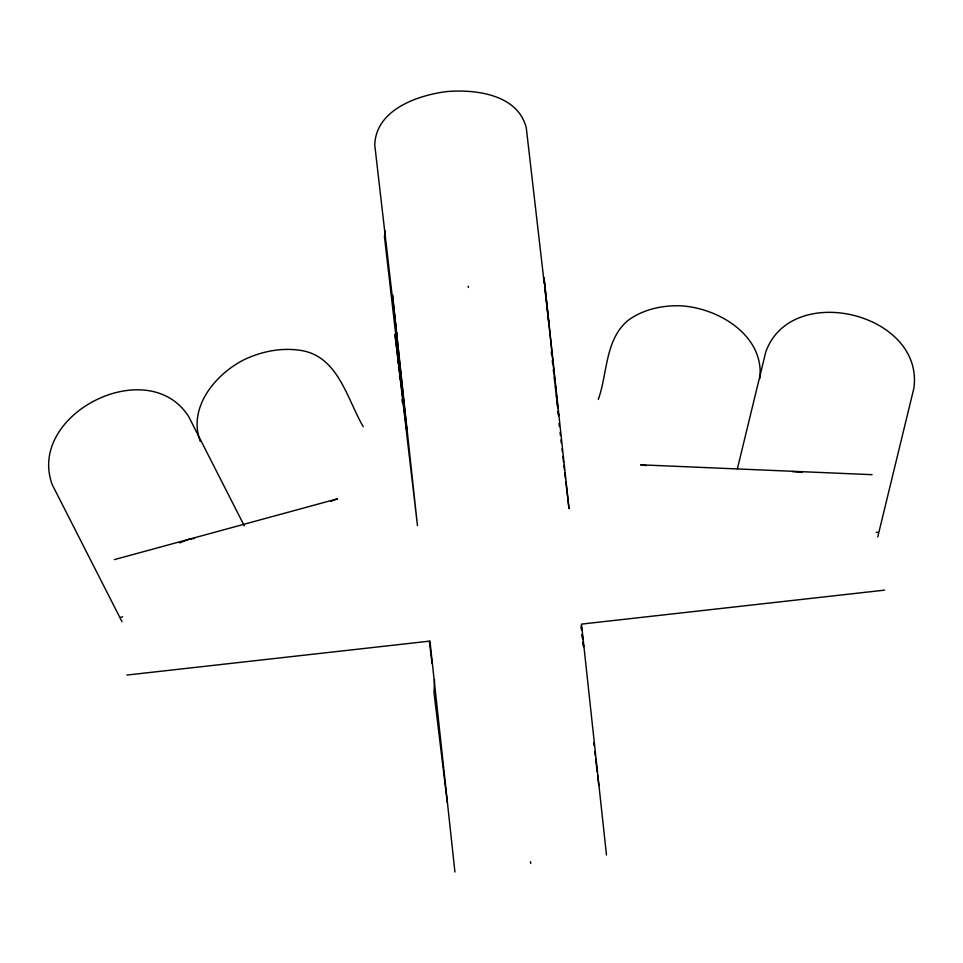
<?xml version="1.0" encoding="UTF-8"?>
<svg xmlns="http://www.w3.org/2000/svg" width="963" height="963" viewBox="0 0 963 963"><rect width="100%" height="100%" fill="white"/><g stroke="black" fill="none" stroke-linecap="round" stroke-linejoin="round"><path stroke-width="1.44" d="M434.53 679.553L434.024 692.891L447.301 802.504M759.783 378.555C764.875 335.341 717.483 307.149 679.264 305.765C661.148 305.464 642.851 309.556 628.045 320.414C604.884 339.674 607.641 373.283 598.312 399.452M385.14 230.819L384.466 236.742L407.06 432.568L407.409 429.606M737.381 468.776L765.741 352.037C791.189 280.811 924.059 313.119 913.911 388.089L877.75 536.933M179.515 542.867L188.76 539.34L194.586 538.365M330.923 501.314L337.544 498.786L114.38 559.611M120.616 617.331L122.674 616.777M126.863 675.063L429.955 641.093L454.933 872.009M884.576 590.138L581.496 624.108L606.473 855.024M791.983 471.569L801.95 472.388M872.093 474.675L640.624 464.816L646.233 465.623M876.21 532.31L878.34 532.407M363.256 426.729C346.909 398.766 338.194 355.66 300.023 350.291C280.991 347.511 261.804 351.411 244.506 359.488C215.592 373.909 187.629 407.469 200.196 441.271M244.289 525.822L188.736 416.702C148.314 352.663 26.326 414.09 52.231 484.666L122.012 621.737M581.255 627.238L581.616 630.211M582.158 634.653L582.687 639.095L582.218 634.545M593.641 742.557L594.002 745.518M594.725 751.453L595.266 755.895M595.616 758.856L597.229 772.182M597.59 775.143L598.854 785.519M429.354 641.262L432.05 663.483M558.997 423.491L559.347 426.477M560.057 432.459L560.406 435.445M560.935 439.922L561.285 442.908M561.983 448.89L562.332 451.876M562.861 456.354L563.56 462.336M563.909 465.322L564.438 469.8M564.787 472.797L565.498 478.767M565.847 481.753L569.001 508.645L544.023 277.729L557.818 408.168L557.071 402.233M544.264 283.628L526.279 127.85C517.733 94.097 475.06 89.041 445.785 91.666C416.498 95.65 376.039 109.987 374.739 144.835L397.346 340.673M544.601 286.601L548.886 323.688M551.245 351.796L551.582 354.757M552.268 360.692L552.618 363.665M553.304 369.599L553.641 372.561M554.158 377.014L554.664 381.456M555.182 385.91L555.699 390.364M556.205 394.818L556.722 399.26M581.183 625.589L581.7 630.067M530.493 861.596L530.709 863.51M397.719 359.56L398.044 362.521M398.513 366.963L398.838 369.924M399.476 375.847L399.801 378.808M468.247 286.228L468.379 287.492M402.004 399.585L402.317 402.57M407.06 432.568L394.999 334.402L417.461 525.642L392.483 294.714L407.06 432.568M583.59 646.498L583.048 642.056L583.59 646.498M558.612 415.583L558.095 411.129L558.612 415.583"/></g></svg>
